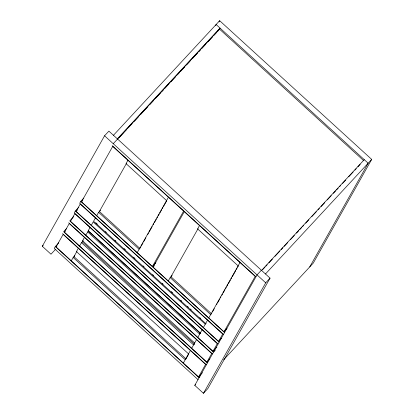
<?xml version="1.0" encoding="UTF-8"?>
<svg xmlns="http://www.w3.org/2000/svg" width="414" height="414" viewBox="0 0 414 414"><rect width="100%" height="100%" fill="white"/><g stroke="black" fill="none" stroke-linecap="round" stroke-linejoin="round"><path stroke-width="0.62" d="M55.321 249.533L50.989 254.201L42.306 246.278L104.561 135.787L108.887 131.119L270.047 278.141L207.787 388.632L203.46 393.3L194.771 385.372L257.032 274.886L261.358 270.218M58.783 242.78L55.321 246.516L54.239 248.436L198.021 379.612M78.815 207.233L75.353 210.969L74.272 212.889L218.054 344.06M83.794 198.094L80.766 201.359L79.685 203.279L223.467 334.455M56.056 246.967L63.145 234.381L205.623 364.361L198.534 376.947L56.056 246.967L56.92 246.035M64.393 232.171L69.262 223.524L211.74 353.504L206.871 362.152L64.393 232.171L65.257 231.24M76.088 211.419L80.254 204.019L222.732 334.005L218.566 341.4L76.088 211.419L77.382 210.017M81.501 201.809L112.737 146.375L183.65 211.068L152.414 266.502L81.501 201.809L82.8 200.412M71.26 260.836L73.154 257.472L74.882 255.609M78.349 248.25L76.455 251.614L188.525 353.856M79.597 246.04L81.491 242.676L83.219 240.813M84.466 237.393L82.572 240.757L194.642 342.999M85.714 235.183L88.472 230.888M90.045 227.498L88.151 230.862L200.221 333.104M91.287 225.288L93.186 221.925L205.256 324.167L206.12 323.236M95.458 217.888L93.564 221.252L205.634 323.494M96.705 215.678L98.599 212.32L100.566 210.198M127.942 160.244L126.042 163.608L166.552 200.562M76.942 251.298L73.94 256.623L186.01 358.866M82.821 240.87L82.277 241.828L194.347 344.07M126.518 163.318L99.386 211.471L139.891 248.421L140.522 247.303M215.487 25.642L216.124 24.519L368.155 163.219L309.713 266.937M219.032 21.823L219.663 20.7L371.694 159.4L313.258 263.118L223.715 359.709M137.21 252.633L168.446 197.199M141.153 246.185L143.047 242.827M143.679 241.704L145.883 237.786M147.777 234.427L148.409 233.305M149.04 232.187L152.197 226.587M153.139 224.905L153.77 223.788M154.401 222.67L156.295 219.306M156.927 218.188L157.558 217.071M158.189 215.948L159.136 214.271M159.768 213.148L161.657 209.789M162.288 208.672L162.919 207.549M163.551 206.431L166.707 200.831M153.066 267.097L184.302 211.663L255.215 276.355L223.979 331.795L153.066 267.097L154.36 265.7M168.265 280.971L170.164 277.608L172.131 275.486M199.507 225.532L197.607 228.895L238.117 265.85M198.083 228.606L170.951 276.759L211.456 313.714M183.33 363.078L190.419 350.492M191.666 348.283L196.541 339.635M197.783 337.426L202.115 329.741M203.362 327.531L207.528 320.131M208.775 317.921L240.011 262.486M186.31 358.338L188.712 354.074M212.403 312.032L214.297 308.673M216.501 304.756L217.133 303.633M217.764 302.515L219.658 299.156M220.289 298.033L220.921 296.916M221.868 295.234L222.499 294.116M223.13 292.993L225.019 289.634M225.651 288.517L226.282 287.399M226.913 286.276L227.86 284.599M228.492 283.476L230.386 280.118M231.017 279L231.649 277.877M232.28 276.759L235.747 270.601M236.378 269.478L237.01 268.36M237.641 267.242L238.273 266.119M212.987 351.295L217.319 343.61L74.841 213.629L70.509 221.314L212.987 351.295L216.884 347.098M203.46 393.3L265.716 282.814L270.047 278.141M113.452 135.28L219.663 20.7M117.359 138.845L220.031 28.085L218.975 29.958L217.221 31.852M113.25 143.715L219.461 29.094L363.678 160.663M118.937 137.883L124.2 132.201M125.08 131.254L126.834 129.359M128.149 127.942L132.097 123.682M134.291 121.312L138.68 116.582M140.434 114.688L147.896 106.641M149.651 104.747L153.599 100.488M155.793 98.118L161.056 92.441M161.936 91.494L163.69 89.6M165.005 88.182L168.953 83.918M171.148 81.553L175.536 76.818M177.29 74.929L179.485 72.559M180.364 71.612L184.753 66.882M186.507 64.988L190.016 61.2M192.65 58.358L197.473 53.152M198.792 51.734L200.547 49.84M201.861 48.417L205.81 44.158M208.004 41.793L212.392 37.058M214.147 35.164L216.341 32.799M42.306 246.278L43.17 245.342M73.671 216.662L69.775 220.864L213.557 352.035L215.29 350.166M66.69 228.45L63.658 231.721L207.44 362.892M152.414 266.502L155.876 262.771M211.533 313.626L210.669 314.562L170.164 277.608M200.547 333.13L199.677 334.062L87.608 231.819M261.576 270.414L364.248 159.654M262.761 269.53L264.955 267.165M265.835 266.218L267.149 264.8M268.903 262.906L272.412 259.117M275.046 256.276L279.874 251.07M281.189 249.652L282.943 247.758M284.263 246.335L287.771 242.552M290.405 239.711L294.354 235.452M296.548 233.082L298.742 230.717M299.617 229.77L301.811 227.405M302.691 226.458L303.565 225.511M305.76 223.146L308.834 219.829M311.902 216.517L316.291 211.782M318.045 209.888L319.365 208.47M321.119 206.576L324.628 202.788M327.262 199.952L331.21 195.687M333.405 193.322L335.599 190.957M336.473 190.01L338.228 188.116M339.547 186.698L340.422 185.751M342.616 183.381L345.69 180.069M348.759 176.757L353.147 172.022M354.901 170.128L356.221 168.71M357.975 166.816L360.17 164.451M194.425 343.987L193.561 344.919L81.491 242.676M186.088 358.783L185.224 359.714L73.154 257.472M265.483 273.98L371.694 159.4M223.979 331.795L227.007 328.525M218.566 341.4L221.593 338.134M206.871 362.152L209.898 358.886M198.534 376.947L202.425 372.75M199.967 376.756L199.103 377.687L55.321 246.516M194.771 385.372L195.636 384.44M104.561 135.787L265.716 282.814M112.168 145.635L255.945 276.806M98.599 212.32L139.104 249.269M80.766 201.359L224.548 332.53M95.877 222.815L97.311 224.124M105.415 231.519L106.372 232.389M114.952 240.218L115.91 241.088M124.014 248.488L125.447 249.792M133.551 257.187L134.985 258.491M143.089 265.891L144.046 266.761M152.631 274.591L153.584 275.46M162.169 283.295L163.121 284.164M171.23 291.559L172.659 292.864M180.768 300.259L181.72 301.128M187.444 306.35L188.396 307.219M190.305 308.963L191.258 309.832M199.843 317.662L200.795 318.532M75.353 210.969L219.135 342.14M88.394 230.971L200.464 333.213M68.693 222.784L212.475 353.954M62.576 233.641L206.358 364.812"/></g></svg>
